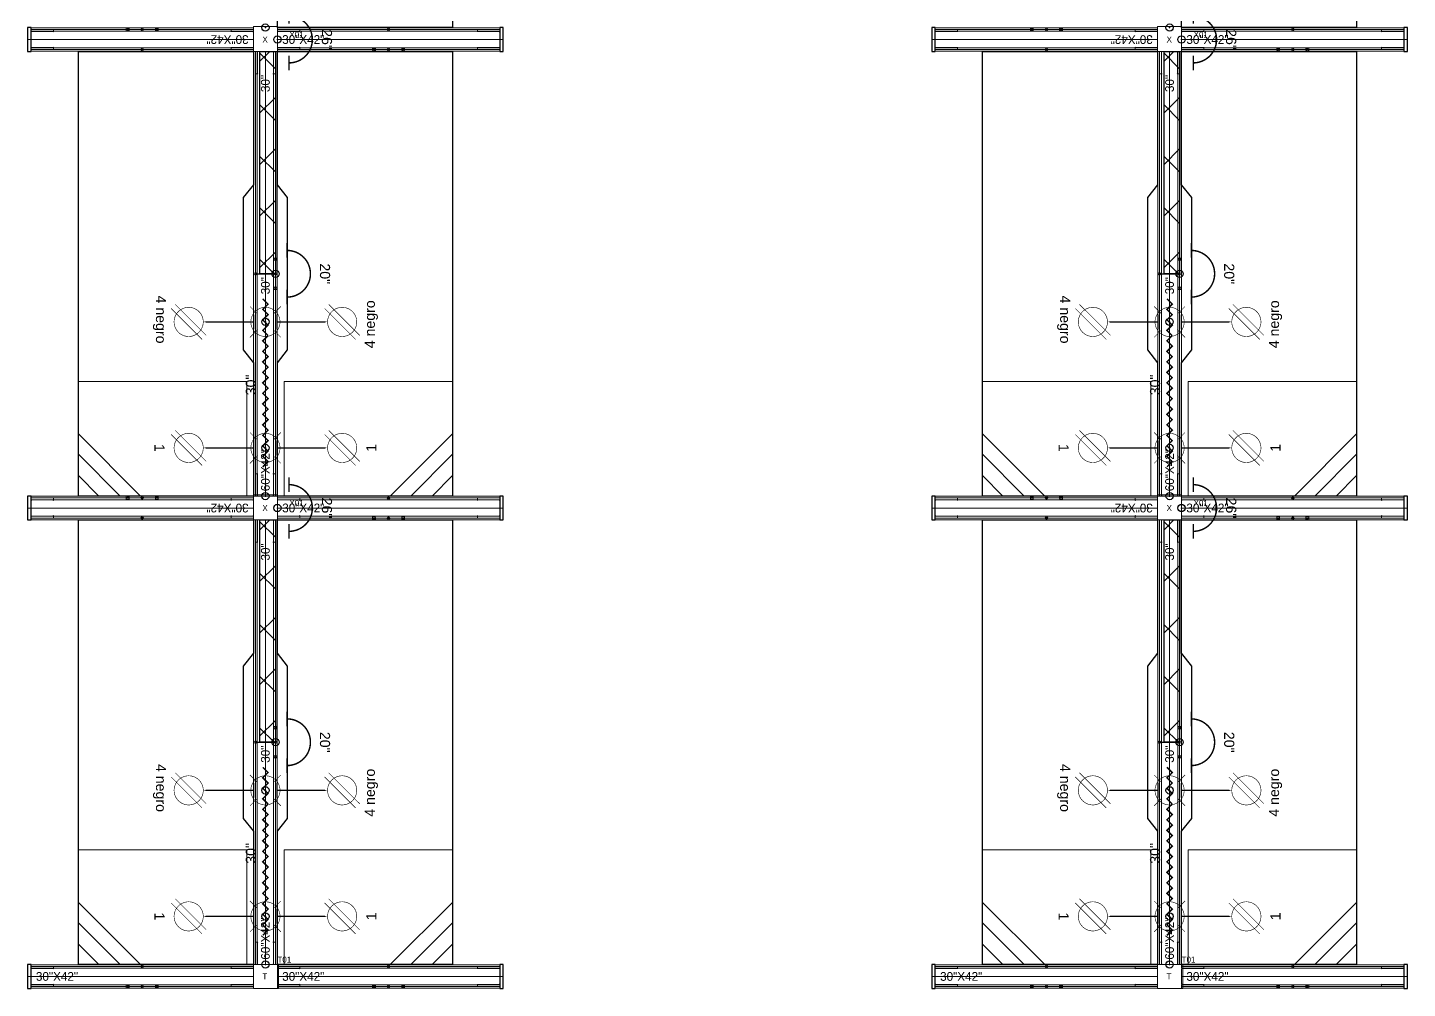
# Model space of a CAD drawing. Extents: x -170 to 1783, y -20 to 1205.
# Drawn here: x 1124.8 to 1311, y 985.9 to 1115.5 of the extents above; entities that cross this region are included whole.
import ezdxf
from ezdxf.enums import TextEntityAlignment as Align

# ---------------------------------------------------------------- set-up
doc = ezdxf.new("R2010")
doc.units = 0
doc.header["$LTSCALE"] = 96
doc.header["$MEASUREMENT"] = 0
for name, color, linetype in [('DD2D', 7, 'Continuous'), ('DD2D_Geometry', 7, 'Continuous'), ('ELECTRI', 7, 'Continuous'), ('ENFASIS NEW', 7, 'Continuous'), ('Id Unión', 7, 'Continuous'), ('S7000', 7, 'Continuous'), ('TEXT HARNESS', 7, 'Continuous')]:
    doc.layers.add(name, color=color, linetype=linetype)
doc.styles.add('ARIAL', font='arial.ttf')

# ---------------------------------------------------------------- blocks, each defined once
blk = doc.blocks.new('DD40102460AB')
at = {"color": 1}
for p, q in [((0.0035, -0.0035), (-0.0035, 0.0035)), ((0.0035, 0.0035), (-0.0035, -0.0035))]:
    blk.add_line(p, q, dxfattribs=at)
blk.add_lwpolyline([(-0.2612, -0.0417), (0.2612, -0.0417), (0.305, -0.0067), (0.762, -0.0067), (0.762, -0.6067), (-0.762, -0.6067), (-0.762, -0.0067), (-0.305, -0.0067)], close=True)
blk.add_point((0, 0), dxfattribs=at)
blk.add_point((0, 0))
blk = doc.blocks.new('829030')
at = {"color": 1, "const_width": 0.002}
for points in [[(0.1385, 0.0265), (0.112, 0.053)], [(0.1915, 0.0265), (0.218, 0.053)], [(0.5705, 0.0265), (0.544, 0.053)], [(0.6235, 0.0265), (0.65, 0.053)], [(0.1385, -0.0265), (0.112, -0.053)], [(0.1915, -0.0265), (0.218, -0.053)], [(0.5705, -0.0265), (0.544, -0.053)], [(0.6235, -0.0265), (0.65, -0.053)]]:
    blk.add_lwpolyline(points, dxfattribs=at)
for points in [[(0.165, -0.05, -1), (0.165, 0.05, -1)], [(0.597, -0.05, 1), (0.597, 0.05, 1)]]:
    blk.add_lwpolyline(points, format="xyb", close=True, dxfattribs=at)
at = {"color": 1}
for points in [[(0.1, 0.009, 0.005, 0.005, 0), (0.118, -0.009, 0.005, 0.005, 0), (0.136, 0.009, 0.005, 0.005, 0), (0.154, -0.009, 0.005, 0.005, 0), (0.172, 0.009, 0.005, 0.005, 0), (0.19, -0.009, 0.005, 0.005, 0), (0.208, 0.009, 0.005, 0.005, 0), (0.226, -0.009, 0.005, 0.005, 0), (0.244, 0.009, 0.005, 0.005, 0), (0.262, -0.009, 0.005, 0.005, 0), (0.28, 0.009, 0.005, 0.005, 0), (0.298, -0.009, 0.005, 0.005, 0), (0.316, 0.009, 0.005, 0.005, 0), (0.334, -0.009, 0.005, 0.005, 0), (0.352, 0.009, 0.005, 0.005, 0), (0.37, -0.009, 0.005, 0.005, 0), (0.388, 0.009, 0.005, 0.005, 0), (0.406, -0.009, 0.005, 0.005, 0), (0.424, 0.009, 0.005, 0.005, 0), (0.442, -0.009, 0.005, 0.005, 0), (0.46, 0.009, 0.005, 0.005, 0), (0.478, -0.009, 0.005, 0.005, 0), (0.496, 0.009, 0.005, 0.005, 0), (0.514, -0.009, 0.005, 0.005, 0), (0.532, 0.009, 0.005, 0.005, 0), (0.55, -0.009, 0, 0, 0)], [(0.676, 0.009, 0.005, 0.005, 0), (0.658, -0.009, 0.005, 0.005, 0), (0.64, 0.009, 0.005, 0.005, 0), (0.622, -0.009, 0.005, 0.005, 0), (0.604, 0.009, 0.005, 0.005, 0), (0.586, -0.009, 0.005, 0.005, 0), (0.568, 0.009, 0.005, 0.005, 0), (0.55, -0.009, 0, 0, 0)]]:
    blk.add_lwpolyline(points, format="xyseb", dxfattribs=at)
blk.add_circle((0, 0), 0.0125, dxfattribs=at)
blk.add_point((0, 0), dxfattribs=at)
at = {"layer": 'TEXT HARNESS', "color": 1, "style": 'ARIAL'}
blk.add_text('30"', height=0.03469, dxfattribs=at).set_placement((0.381, 0.05), align=Align.MIDDLE)
blk = doc.blocks.new('*X81')
at = {"color": 0}
for p, q in [((7.9686, 4.9361), (7.9351, 4.9696)), ((7.9413, 4.9361), (7.9943, 4.9891)), ((8.1454, 4.9361), (8.0924, 4.9891)), ((8.1181, 4.9361), (8.1711, 4.9891)), ((8.3222, 4.9361), (8.2692, 4.9891)), ((8.2948, 4.9361), (8.3478, 4.9891)), ((8.499, 4.9361), (8.446, 4.9891)), ((8.4716, 4.9361), (8.5246, 4.9891)), ((8.6757, 4.9361), (8.6227, 4.9891)), ((8.6484, 4.9361), (8.6971, 4.9848))]:
    blk.add_line(p, q, dxfattribs=at)
blk = doc.blocks.new('808630')
at = {"color": 5}
for p, q in [((-0.762, 0), (0, 0)), ((-0.762, -0.053), (-0.762, 0)), ((0, 0), (0, -0.053)), ((0, -0.053), (-0.762, -0.053))]:
    blk.add_line(p, q, dxfattribs=at)
blk.add_blockref('*X81', (-8.6971, -4.9891), dxfattribs=at)
blk = doc.blocks.new('817720')
at = {"color": 3, "const_width": 0.005}
blk.add_lwpolyline([(0.08, 0.04, 1), (-0.08, 0.04)], format="xyb", dxfattribs=at)
for points in [[(-0.055, 0.04), (-0.105, 0.04)], [(0.055, 0.04), (0.105, 0.04)]]:
    blk.add_lwpolyline(points, dxfattribs=at)
at = {"color": 3}
blk.add_circle((0, 0), 0.0125, dxfattribs=at)
blk.add_point((0, 0), dxfattribs=at)
at = {"layer": 'TEXT HARNESS', "color": 3, "style": 'ARIAL'}
blk.add_text('20"', height=0.03469, dxfattribs=at).set_placement((0, 0.17), align=Align.MIDDLE)
blk = doc.blocks.new('817726')
at = {"color": 3, "const_width": 0.005}
blk.add_lwpolyline([(0.08, 0.04, 1), (-0.08, 0.04)], format="xyb", dxfattribs=at)
for points in [[(-0.055, 0.04), (-0.105, 0.04)], [(0.055, 0.04), (0.105, 0.04)]]:
    blk.add_lwpolyline(points, dxfattribs=at)
at = {"color": 3}
blk.add_circle((0, 0), 0.0125, dxfattribs=at)
blk.add_point((0, 0), dxfattribs=at)
at = {"layer": 'TEXT HARNESS', "color": 3, "style": 'ARIAL'}
blk.add_text('26"', height=0.03469, dxfattribs=at).set_placement((0, 0.17), align=Align.MIDDLE)
blk = doc.blocks.new('S7012')
at = {"lineweight": 0}
for p, q in [((0.18, -0.577), (0.393, -0.364)), ((0.25, -0.577), (0.393, -0.434)), ((0.323, -0.577), (0.393, -0.507))]:
    blk.add_line(p, q, dxfattribs=at)
blk.add_lwpolyline([(0, 0), (0.393, 0), (0.393, -0.577), (0, -0.577)], close=True, dxfattribs=at)
blk = doc.blocks.new('8065E1C')
at = {"color": 1, "const_width": 0.005}
blk.add_lwpolyline([(0.025, -0.04), (-0.025, -0.04)], dxfattribs=at)
at = {"color": 1}
for points in [[(0, -0.04, 0.005, 0.005, 0), (0, -0.165, 0.025, 0, 0), (0, -0.2114, 0, 0, 0)], [(-0.0601, -0.309, 0.002, 0.002, 0), (0.046, -0.2029, 0.002, 0.002, 0)], [(-0.046, -0.3231, 0.002, 0.002, 0), (0.0601, -0.217, 0.002, 0.002, 0)]]:
    blk.add_lwpolyline(points, format="xyseb", dxfattribs=at)
at = {"color": 1, "const_width": 0.002}
blk.add_lwpolyline([(-0.05, -0.263, -1), (0.05, -0.263, -1)], format="xyb", close=True, dxfattribs=at)
at = {"color": 1}
blk.add_circle((0, 0), 0.0125, dxfattribs=at)
blk.add_point((0, 0), dxfattribs=at)
at = {"layer": 'TEXT HARNESS', "color": 1, "style": 'ARIAL'}
blk.add_text('1', height=0.0347, dxfattribs=at).set_placement((0, -0.363), align=Align.MIDDLE)
blk = doc.blocks.new('8065E4C')
at = {"color": 1, "const_width": 0.005}
blk.add_lwpolyline([(0.025, -0.04), (-0.025, -0.04)], dxfattribs=at)
at = {"color": 1}
for points in [[(0, -0.04, 0.005, 0.005, 0), (0, -0.165, 0.025, 0, 0), (0, -0.2114, 0, 0, 0)], [(-0.0601, -0.309, 0.002, 0.002, 0), (0.046, -0.2029, 0.002, 0.002, 0)], [(-0.046, -0.3231, 0.002, 0.002, 0), (0.0601, -0.217, 0.002, 0.002, 0)]]:
    blk.add_lwpolyline(points, format="xyseb", dxfattribs=at)
at = {"color": 1, "const_width": 0.002}
blk.add_lwpolyline([(-0.05, -0.263, -1), (0.05, -0.263, -1)], format="xyb", close=True, dxfattribs=at)
at = {"color": 1}
blk.add_circle((0, 0), 0.0125, dxfattribs=at)
blk.add_point((0, 0), dxfattribs=at)
at = {"layer": 'TEXT HARNESS', "color": 1, "style": 'ARIAL'}
blk.add_text('4 negro', height=0.03469, dxfattribs=at).set_placement((-0.0081, -0.363), align=Align.MIDDLE)
blk = doc.blocks.new('DD101030422D')
at = {"color": 1, "linetype": 'Continuous', "lineweight": 0}
for p, q in [((0, -0.0255), (0, 0.0255)), ((0.0017, 0.0275), (0.0218, 0.0275)), ((0.002, 0.0275), (0.0215, 0.0275)), ((0.0747, 0.0275), (0.0215, 0.0275)), ((0.0747, 0.0275), (0.075, 0.0275)), ((0.0765, 0.026), (0.0765, 0.0343)), ((0.6855, 0.0343), (0.0765, 0.0343)), ((0.6855, 0.0343), (0.6855, 0.026)), ((0.6873, 0.0275), (0.687, 0.0275)), ((0.6873, 0.0275), (0.7405, 0.0275)), ((0.7603, 0.0275), (0.7402, 0.0275)), ((0.76, 0.0275), (0.7405, 0.0275)), ((0.762, -0.0255), (0.762, 0.0255)), ((0.025, -0.0275), (0.002, -0.0275)), ((0.025, -0.0275), (0.0747, -0.0275)), ((0.0747, -0.0275), (0.075, -0.0275)), ((0.0765, -0.0343), (0.0765, -0.026)), ((0.6855, -0.0343), (0.0765, -0.0343)), ((0.6855, -0.026), (0.6855, -0.0343)), ((0.6873, -0.0275), (0.687, -0.0275)), ((0.737, -0.0275), (0.6873, -0.0275)), ((0.737, -0.0275), (0.76, -0.0275))]:
    blk.add_line(p, q, dxfattribs=at)
at = {"color": 1}
for p, q in [((0.3775, 0.0379), (0.3845, 0.0308)), ((0.3775, 0.0308), (0.3845, 0.0379)), ((0.3775, -0.0379), (0.3845, -0.0308)), ((0.3775, -0.0308), (0.3845, -0.0379))]:
    blk.add_line(p, q, dxfattribs=at)
for centre in [(0.331, -0.0343), (0.431, -0.0343)]:
    blk.add_circle(centre, 0.005, dxfattribs=at)
at = {"color": 1, "linetype": 'Continuous', "lineweight": 0}
for centre, radius, start, end in [((0.002, 0.0255), 0.00203, 90, 180), ((0.075, 0.026), 0.00151, 10.021, 90), ((0.075, 0.026), 0.00151, 0, 10.021), ((0.687, 0.026), 0.00151, 90, 169.979), ((0.687, 0.026), 0.00151, 169.979, 180), ((0.687, 0.026), 0.00151, 169.979, 180), ((0.76, 0.0255), 0.00203, 0, 90), ((0.002, -0.0255), 0.00203, 180, 270), ((0.075, -0.026), 0.00151, 270, 349.979), ((0.075, -0.026), 0.00151, 349.979, 0), ((0.687, -0.026), 0.00151, 180, 190.021), ((0.687, -0.026), 0.00151, 180, 190.021), ((0.687, -0.026), 0.00151, 190.021, 270), ((0.76, -0.0255), 0.00203, 270, 0)]:
    blk.add_arc(centre, radius, start, end, dxfattribs=at)
at = {"color": 1}
for p in [(0.381, 0.0343), (0.381, -0.0343)]:
    blk.add_point(p, dxfattribs=at)
at = {"linetype": 'Continuous', "lineweight": 0}
blk.add_text('30"X42"', height=0.03, dxfattribs=at).set_placement((0.0165, -0.0149))
blk = doc.blocks.new('SPACE_DD10103042')
at = {"linetype": 'Continuous', "lineweight": 0}
blk.add_blockref('DD101030422D', (0, 0), dxfattribs=at)
blk = doc.blocks.new('DD101060422D')
at = {"color": 1, "linetype": 'Continuous', "lineweight": 0}
for p, q in [((0, -0.0255), (0, 0.0255)), ((0.0017, 0.0275), (0.0218, 0.0275)), ((0.002, 0.0275), (0.0215, 0.0275)), ((0.0747, 0.0275), (0.0215, 0.0275)), ((0.0747, 0.0275), (0.075, 0.0275)), ((0.0765, 0.026), (0.0765, 0.0343)), ((1.4475, 0.0343), (0.0765, 0.0343)), ((1.4475, 0.0343), (1.4475, 0.026)), ((1.4493, 0.0275), (1.449, 0.0275)), ((1.4493, 0.0275), (1.5025, 0.0275)), ((1.5223, 0.0275), (1.5022, 0.0275)), ((1.522, 0.0275), (1.5025, 0.0275)), ((1.524, -0.0255), (1.524, 0.0255)), ((0.025, -0.0275), (0.002, -0.0275)), ((0.025, -0.0275), (0.0747, -0.0275)), ((0.0747, -0.0275), (0.075, -0.0275)), ((0.0765, -0.0343), (0.0765, -0.026)), ((1.4475, -0.0343), (0.0765, -0.0343)), ((1.4475, -0.026), (1.4475, -0.0343)), ((1.4493, -0.0275), (1.449, -0.0275)), ((1.499, -0.0275), (1.4493, -0.0275)), ((1.499, -0.0275), (1.522, -0.0275))]:
    blk.add_line(p, q, dxfattribs=at)
at = {"color": 1}
for p, q in [((0.7585, 0.0379), (0.7655, 0.0308)), ((0.7585, 0.0308), (0.7655, 0.0379)), ((0.762, 0.0343), (0.762, -0.0343)), ((0.7585, -0.0379), (0.7655, -0.0308)), ((0.7585, -0.0308), (0.7655, -0.0379))]:
    blk.add_line(p, q, dxfattribs=at)
for centre in [(0.712, -0.0343), (0.812, -0.0343)]:
    blk.add_circle(centre, 0.005, dxfattribs=at)
at = {"color": 1, "linetype": 'Continuous', "lineweight": 0}
for centre, radius, start, end in [((0.002, 0.0255), 0.00203, 90, 180), ((0.075, 0.026), 0.00151, 10.021, 90), ((0.075, 0.026), 0.00151, 0, 10.021), ((1.449, 0.026), 0.00151, 90, 169.979), ((1.449, 0.026), 0.00151, 169.979, 180), ((1.449, 0.026), 0.00151, 169.979, 180), ((1.522, 0.0255), 0.00203, 0, 90), ((0.002, -0.0255), 0.00203, 180, 270), ((0.075, -0.026), 0.00151, 270, 349.979), ((0.075, -0.026), 0.00151, 349.979, 0), ((1.449, -0.026), 0.00151, 180, 190.021), ((1.449, -0.026), 0.00151, 180, 190.021), ((1.449, -0.026), 0.00151, 190.021, 270), ((1.522, -0.0255), 0.00203, 270, 0)]:
    blk.add_arc(centre, radius, start, end, dxfattribs=at)
at = {"color": 1}
for p in [(0.762, 0.0343), (0.762, -0.0343)]:
    blk.add_point(p, dxfattribs=at)
at = {"linetype": 'Continuous', "lineweight": 0}
for s, p in [('60"X42"', (0.0165, -0.0149)), ('30"', (0.6916, -0.0149)), ('30"', (1.3849, -0.0149))]:
    blk.add_text(s, height=0.03, dxfattribs=at).set_placement(p)
blk = doc.blocks.new('SPACE_DD10106042')
at = {"linetype": 'Continuous', "lineweight": 0}
blk.add_blockref('DD101060422D', (0, 0), dxfattribs=at)
blk = doc.blocks.new('DD3021422D')
for p, q in [((0, 0.041), (0, -0.041)), ((0.012, 0.041), (0, 0.041)), ((0.012, -0.041), (0.012, 0.041)), ((0, -0.041), (0.012, -0.041))]:
    blk.add_line(p, q)
blk = doc.blocks.new('SPACE_DD302142')
at = {"linetype": 'Continuous', "lineweight": 0}
blk.add_blockref('DD3021422D', (0, 0), dxfattribs=at)

msp = doc.modelspace()

# ---------------------------------------------------------------- linework, layer by layer
at = {"layer": 'DD2D', "linetype": 'Continuous', "lineweight": 0}
for p, q in [((1155.28302, 1115.28208), (1125.28302, 1115.28208)), ((1158.51137, 1115.28208), (1188.51137, 1115.28208)), ((1277.28302, 1115.28208), (1247.28302, 1115.28208)), ((1280.51137, 1115.28208), (1310.51137, 1115.28208)), ((1125.28302, 1113.93169), (1124.81058, 1113.93169)), ((1155.28302, 1113.93169), (1125.28302, 1113.93169)), ((1158.51137, 1113.93169), (1188.51137, 1113.93169)), ((1188.51137, 1113.93169), (1188.98381, 1113.93169)), ((1247.28302, 1113.93169), (1246.81058, 1113.93169)), ((1277.28302, 1113.93169), (1247.28302, 1113.93169)), ((1280.51137, 1113.93169), (1310.51137, 1113.93169)), ((1310.51137, 1113.93169), (1310.98381, 1113.93169)), ((1155.28302, 1112.58129), (1125.28302, 1112.58129)), ((1155.5468, 1052.31752), (1155.5468, 1112.31752)), ((1156.8972, 1112.31752), (1156.8972, 1112.32145)), ((1156.8972, 1052.31752), (1156.8972, 1112.31752)), ((1158.24759, 1052.31752), (1158.24759, 1112.31752)), ((1158.51137, 1112.58129), (1188.51137, 1112.58129)), ((1277.28302, 1112.58129), (1247.28302, 1112.58129)), ((1277.5468, 1052.31752), (1277.5468, 1112.31752)), ((1278.8972, 1112.31752), (1278.8972, 1112.32145)), ((1278.8972, 1052.31752), (1278.8972, 1112.31752)), ((1280.24759, 1052.31752), (1280.24759, 1112.31752)), ((1280.51137, 1112.58129), (1310.51137, 1112.58129)), ((1155.28302, 1052.05374), (1125.28302, 1052.05374)), ((1158.51137, 1052.05374), (1188.51137, 1052.05374)), ((1277.28302, 1052.05374), (1247.28302, 1052.05374)), ((1280.51137, 1052.05374), (1310.51137, 1052.05374)), ((1125.28302, 1050.70334), (1124.81058, 1050.70334)), ((1155.28302, 1050.70334), (1125.28302, 1050.70334)), ((1158.51137, 1050.70334), (1188.51137, 1050.70334)), ((1188.51137, 1050.70334), (1188.98381, 1050.70334)), ((1247.28302, 1050.70334), (1246.81058, 1050.70334)), ((1277.28302, 1050.70334), (1247.28302, 1050.70334)), ((1280.51137, 1050.70334), (1310.51137, 1050.70334)), ((1310.51137, 1050.70334), (1310.98381, 1050.70334)), ((1155.28302, 1049.35295), (1125.28302, 1049.35295)), ((1155.5468, 989.08917), (1155.5468, 1049.08917)), ((1156.8972, 1049.08917), (1156.8972, 1049.09311)), ((1156.8972, 989.08917), (1156.8972, 1049.08917)), ((1158.24759, 989.08917), (1158.24759, 1049.08917)), ((1158.51137, 1049.35295), (1188.51137, 1049.35295)), ((1277.28302, 1049.35295), (1247.28302, 1049.35295)), ((1277.5468, 989.08917), (1277.5468, 1049.08917)), ((1278.8972, 1049.08917), (1278.8972, 1049.09311)), ((1278.8972, 989.08917), (1278.8972, 1049.08917)), ((1280.24759, 989.08917), (1280.24759, 1049.08917)), ((1280.51137, 1049.35295), (1310.51137, 1049.35295)), ((1125.28302, 988.82539), (1155.28302, 988.82539)), ((1158.51137, 988.82539), (1188.51137, 988.82539)), ((1247.28302, 988.82539), (1277.28302, 988.82539)), ((1280.51137, 988.82539), (1310.51137, 988.82539)), ((1125.28302, 987.475), (1124.81058, 987.475)), ((1125.28302, 987.475), (1155.28302, 987.475)), ((1155.28302, 987.475), (1155.28696, 987.475)), ((1158.51137, 987.475), (1188.51137, 987.475)), ((1188.51137, 987.475), (1188.98381, 987.475)), ((1247.28302, 987.475), (1246.81058, 987.475)), ((1247.28302, 987.475), (1277.28302, 987.475)), ((1277.28302, 987.475), (1277.28696, 987.475)), ((1280.51137, 987.475), (1310.51137, 987.475)), ((1310.51137, 987.475), (1310.98381, 987.475)), ((1125.28302, 986.1246), (1155.28302, 986.1246)), ((1158.51137, 986.1246), (1188.51137, 986.1246)), ((1247.28302, 986.1246), (1277.28302, 986.1246)), ((1280.51137, 986.1246), (1310.51137, 986.1246))]:
    msp.add_line(p, q, dxfattribs=at)
at = {"layer": 'DD2D_Geometry', "linetype": 'Continuous', "lineweight": 0}
for points in [[(1155.28302, 1115.5183), (1125.28302, 1115.5183), (1125.28302, 1115.04586), (1155.28302, 1115.04586)], [(1155.28302, 1115.5183), (1125.28302, 1115.5183), (1125.28302, 1115.04586), (1155.28302, 1115.04586)], [(1158.51137, 1112.31752), (1158.51137, 1115.70086), (1155.28302, 1115.70086), (1155.28302, 1112.31752)], [(1158.51137, 1115.04586), (1188.51137, 1115.04586), (1188.51137, 1115.5183), (1158.51137, 1115.5183)], [(1158.51137, 1115.04586), (1188.51137, 1115.04586), (1188.51137, 1115.5183), (1158.51137, 1115.5183)], [(1277.28302, 1115.5183), (1247.28302, 1115.5183), (1247.28302, 1115.04586), (1277.28302, 1115.04586)], [(1277.28302, 1115.5183), (1247.28302, 1115.5183), (1247.28302, 1115.04586), (1277.28302, 1115.04586)], [(1280.51137, 1112.31752), (1280.51137, 1115.70086), (1277.28302, 1115.70086), (1277.28302, 1112.31752)], [(1280.51137, 1115.04586), (1310.51137, 1115.04586), (1310.51137, 1115.5183), (1280.51137, 1115.5183)], [(1280.51137, 1115.04586), (1310.51137, 1115.04586), (1310.51137, 1115.5183), (1280.51137, 1115.5183)], [(1155.28302, 1112.81752), (1125.28302, 1112.81752), (1125.28302, 1112.34507), (1155.28302, 1112.34507)], [(1155.28302, 1112.81752), (1125.28302, 1112.81752), (1125.28302, 1112.34507), (1155.28302, 1112.34507)], [(1155.78302, 1052.31752), (1155.78302, 1112.31752), (1155.31058, 1112.31752), (1155.31058, 1052.31752)], [(1155.78302, 1052.31752), (1155.78302, 1112.31752), (1155.31058, 1112.31752), (1155.31058, 1052.31752)], [(1158.48381, 1052.31752), (1158.48381, 1112.31752), (1158.01137, 1112.31752), (1158.01137, 1052.31752)], [(1158.48381, 1052.31752), (1158.48381, 1112.31752), (1158.01137, 1112.31752), (1158.01137, 1052.31752)], [(1158.51137, 1112.34507), (1188.51137, 1112.34507), (1188.51137, 1112.81752), (1158.51137, 1112.81752)], [(1158.51137, 1112.34507), (1188.51137, 1112.34507), (1188.51137, 1112.81752), (1158.51137, 1112.81752)], [(1277.28302, 1112.81752), (1247.28302, 1112.81752), (1247.28302, 1112.34507), (1277.28302, 1112.34507)], [(1277.28302, 1112.81752), (1247.28302, 1112.81752), (1247.28302, 1112.34507), (1277.28302, 1112.34507)], [(1277.78302, 1052.31752), (1277.78302, 1112.31752), (1277.31058, 1112.31752), (1277.31058, 1052.31752)], [(1277.78302, 1052.31752), (1277.78302, 1112.31752), (1277.31058, 1112.31752), (1277.31058, 1052.31752)], [(1280.48381, 1052.31752), (1280.48381, 1112.31752), (1280.01137, 1112.31752), (1280.01137, 1052.31752)], [(1280.48381, 1052.31752), (1280.48381, 1112.31752), (1280.01137, 1112.31752), (1280.01137, 1052.31752)], [(1280.51137, 1112.34507), (1310.51137, 1112.34507), (1310.51137, 1112.81752), (1280.51137, 1112.81752)], [(1280.51137, 1112.34507), (1310.51137, 1112.34507), (1310.51137, 1112.81752), (1280.51137, 1112.81752)], [(1155.28302, 1052.28996), (1125.28302, 1052.28996), (1125.28302, 1051.81752), (1155.28302, 1051.81752)], [(1155.28302, 1052.28996), (1125.28302, 1052.28996), (1125.28302, 1051.81752), (1155.28302, 1051.81752)], [(1158.51137, 1049.08917), (1158.51137, 1052.47252), (1155.28302, 1052.47252), (1155.28302, 1049.08917)], [(1158.51137, 1051.81752), (1188.51137, 1051.81752), (1188.51137, 1052.28996), (1158.51137, 1052.28996)], [(1158.51137, 1051.81752), (1188.51137, 1051.81752), (1188.51137, 1052.28996), (1158.51137, 1052.28996)], [(1277.28302, 1052.28996), (1247.28302, 1052.28996), (1247.28302, 1051.81752), (1277.28302, 1051.81752)], [(1277.28302, 1052.28996), (1247.28302, 1052.28996), (1247.28302, 1051.81752), (1277.28302, 1051.81752)], [(1280.51137, 1049.08917), (1280.51137, 1052.47252), (1277.28302, 1052.47252), (1277.28302, 1049.08917)], [(1280.51137, 1051.81752), (1310.51137, 1051.81752), (1310.51137, 1052.28996), (1280.51137, 1052.28996)], [(1280.51137, 1051.81752), (1310.51137, 1051.81752), (1310.51137, 1052.28996), (1280.51137, 1052.28996)], [(1155.28302, 1049.58917), (1125.28302, 1049.58917), (1125.28302, 1049.11673), (1155.28302, 1049.11673)], [(1155.28302, 1049.58917), (1125.28302, 1049.58917), (1125.28302, 1049.11673), (1155.28302, 1049.11673)], [(1155.78302, 989.08917), (1155.78302, 1049.08917), (1155.31058, 1049.08917), (1155.31058, 989.08917)], [(1155.78302, 989.08917), (1155.78302, 1049.08917), (1155.31058, 1049.08917), (1155.31058, 989.08917)], [(1158.48381, 989.08917), (1158.48381, 1049.08917), (1158.01137, 1049.08917), (1158.01137, 989.08917)], [(1158.48381, 989.08917), (1158.48381, 1049.08917), (1158.01137, 1049.08917), (1158.01137, 989.08917)], [(1158.51137, 1049.11673), (1188.51137, 1049.11673), (1188.51137, 1049.58917), (1158.51137, 1049.58917)], [(1158.51137, 1049.11673), (1188.51137, 1049.11673), (1188.51137, 1049.58917), (1158.51137, 1049.58917)], [(1277.28302, 1049.58917), (1247.28302, 1049.58917), (1247.28302, 1049.11673), (1277.28302, 1049.11673)], [(1277.28302, 1049.58917), (1247.28302, 1049.58917), (1247.28302, 1049.11673), (1277.28302, 1049.11673)], [(1277.78302, 989.08917), (1277.78302, 1049.08917), (1277.31058, 1049.08917), (1277.31058, 989.08917)], [(1277.78302, 989.08917), (1277.78302, 1049.08917), (1277.31058, 1049.08917), (1277.31058, 989.08917)], [(1280.48381, 989.08917), (1280.48381, 1049.08917), (1280.01137, 1049.08917), (1280.01137, 989.08917)], [(1280.48381, 989.08917), (1280.48381, 1049.08917), (1280.01137, 1049.08917), (1280.01137, 989.08917)], [(1280.51137, 1049.11673), (1310.51137, 1049.11673), (1310.51137, 1049.58917), (1280.51137, 1049.58917)], [(1280.51137, 1049.11673), (1310.51137, 1049.11673), (1310.51137, 1049.58917), (1280.51137, 1049.58917)], [(1125.28302, 988.58917), (1155.28302, 988.58917), (1155.28302, 989.06161), (1125.28302, 989.06161)], [(1125.28302, 988.58917), (1155.28302, 988.58917), (1155.28302, 989.06161), (1125.28302, 989.06161)], [(1155.28302, 985.86082), (1158.66637, 985.86082), (1158.66637, 989.08917), (1155.28302, 989.08917)], [(1158.51137, 988.58917), (1188.51137, 988.58917), (1188.51137, 989.06161), (1158.51137, 989.06161)], [(1158.51137, 988.58917), (1188.51137, 988.58917), (1188.51137, 989.06161), (1158.51137, 989.06161)], [(1247.28302, 988.58917), (1277.28302, 988.58917), (1277.28302, 989.06161), (1247.28302, 989.06161)], [(1247.28302, 988.58917), (1277.28302, 988.58917), (1277.28302, 989.06161), (1247.28302, 989.06161)], [(1277.28302, 985.86082), (1280.66637, 985.86082), (1280.66637, 989.08917), (1277.28302, 989.08917)], [(1280.51137, 988.58917), (1310.51137, 988.58917), (1310.51137, 989.06161), (1280.51137, 989.06161)], [(1280.51137, 988.58917), (1310.51137, 988.58917), (1310.51137, 989.06161), (1280.51137, 989.06161)], [(1125.28302, 985.88838), (1155.28302, 985.88838), (1155.28302, 986.36082), (1125.28302, 986.36082)], [(1125.28302, 985.88838), (1155.28302, 985.88838), (1155.28302, 986.36082), (1125.28302, 986.36082)], [(1158.51137, 985.88838), (1188.51137, 985.88838), (1188.51137, 986.36082), (1158.51137, 986.36082)], [(1158.51137, 985.88838), (1188.51137, 985.88838), (1188.51137, 986.36082), (1158.51137, 986.36082)], [(1247.28302, 985.88838), (1277.28302, 985.88838), (1277.28302, 986.36082), (1247.28302, 986.36082)], [(1247.28302, 985.88838), (1277.28302, 985.88838), (1277.28302, 986.36082), (1247.28302, 986.36082)], [(1280.51137, 985.88838), (1310.51137, 985.88838), (1310.51137, 986.36082), (1280.51137, 986.36082)], [(1280.51137, 985.88838), (1310.51137, 985.88838), (1310.51137, 986.36082), (1280.51137, 986.36082)]]:
    msp.add_lwpolyline(points, close=True, dxfattribs=at)

# ---------------------------------------------------------------- block references
at = {"layer": 'DD2D_Geometry', "linetype": 'Continuous', "lineweight": 0, "xscale": 39.3700787401575, "yscale": 39.3700787401575, "zscale": 39.3700787401575}
for name, p, rotation in [('SPACE_DD302142', (1125.28302, 1113.93169), 180), ('SPACE_DD302142', (1125.28302, 1113.93169), 180), ('SPACE_DD10103042', (1155.28302, 1113.93169), 180), ('SPACE_DD302142', (1247.28302, 1113.93169), 180), ('SPACE_DD302142', (1247.28302, 1113.93169), 180), ('SPACE_DD10103042', (1277.28302, 1113.93169), 180), ('SPACE_DD10106042', (1156.8972, 1052.31752), 90), ('SPACE_DD10106042', (1278.8972, 1052.31752), 90), ('SPACE_DD302142', (1125.28302, 1050.70334), 180), ('SPACE_DD302142', (1125.28302, 1050.70334), 180), ('SPACE_DD10103042', (1155.28302, 1050.70334), 180), ('SPACE_DD302142', (1247.28302, 1050.70334), 180), ('SPACE_DD302142', (1247.28302, 1050.70334), 180), ('SPACE_DD10103042', (1277.28302, 1050.70334), 180), ('SPACE_DD10106042', (1156.8972, 989.08917), 90), ('SPACE_DD10106042', (1278.8972, 989.08917), 90), ('SPACE_DD302142', (1125.28302, 987.475), 180), ('SPACE_DD302142', (1125.28302, 987.475), 180), ('SPACE_DD302142', (1247.28302, 987.475), 180), ('SPACE_DD302142', (1247.28302, 987.475), 180)]:
    msp.add_blockref(name, p, dxfattribs=dict(at, rotation=rotation))
for name, p in [('SPACE_DD10103042', (1158.51137, 1113.93169)), ('SPACE_DD302142', (1188.51137, 1113.93169)), ('SPACE_DD302142', (1188.51137, 1113.93169)), ('SPACE_DD10103042', (1280.51137, 1113.93169)), ('SPACE_DD302142', (1310.51137, 1113.93169)), ('SPACE_DD302142', (1310.51137, 1113.93169)), ('SPACE_DD10103042', (1158.51137, 1050.70334)), ('SPACE_DD302142', (1188.51137, 1050.70334)), ('SPACE_DD302142', (1188.51137, 1050.70334)), ('SPACE_DD10103042', (1280.51137, 1050.70334)), ('SPACE_DD302142', (1310.51137, 1050.70334)), ('SPACE_DD302142', (1310.51137, 1050.70334)), ('SPACE_DD10103042', (1125.28302, 987.475)), ('SPACE_DD10103042', (1158.51137, 987.475)), ('SPACE_DD302142', (1188.51137, 987.475)), ('SPACE_DD302142', (1188.51137, 987.475)), ('SPACE_DD10103042', (1247.28302, 987.475)), ('SPACE_DD10103042', (1280.51137, 987.475)), ('SPACE_DD302142', (1310.51137, 987.475)), ('SPACE_DD302142', (1310.51137, 987.475))]:
    msp.add_blockref(name, p, dxfattribs=at)
at = {"layer": 'ELECTRI', "lineweight": 0, "xscale": 39.37007874015748, "yscale": 39.37007874015748, "zscale": 39.37007874015748}
for name, p, rotation in [('829030', (1156.8972, 1115.54586), 90), ('829030', (1278.8972, 1115.54586), 90), ('817726', (1158.51137, 1113.93169), 270), ('817726', (1280.51137, 1113.93169), 270), ('808630', (1158.24916, 1082.31752), 270), ('808630', (1280.24916, 1082.31752), 270), ('817720', (1158.24916, 1082.31752), 270), ('817720', (1280.24916, 1082.31752), 270), ('8065E4C', (1156.89916, 1075.82145), 270), ('829030', (1156.89916, 1052.31752), 90), ('8065E4C', (1156.89916, 1075.82145), 90), ('8065E4C', (1278.89916, 1075.82145), 270), ('829030', (1278.89916, 1052.31752), 90), ('8065E4C', (1278.89916, 1075.82145), 90), ('8065E1C', (1156.89916, 1058.81358), 270), ('8065E1C', (1156.89916, 1058.81358), 90), ('8065E1C', (1278.89916, 1058.81358), 270), ('8065E1C', (1278.89916, 1058.81358), 90), ('817726', (1158.51137, 1050.70334), 270), ('817726', (1280.51137, 1050.70334), 270), ('808630', (1158.24916, 1019.08917), 270), ('808630', (1280.24916, 1019.08917), 270), ('817720', (1158.24916, 1019.08917), 270), ('817720', (1280.24916, 1019.08917), 270), ('8065E4C', (1156.89916, 1012.59311), 270), ('829030', (1156.89916, 989.08917), 90), ('8065E4C', (1156.89916, 1012.59311), 90), ('8065E4C', (1278.89916, 1012.59311), 270), ('829030', (1278.89916, 989.08917), 90), ('8065E4C', (1278.89916, 1012.59311), 90), ('8065E1C', (1156.89916, 995.58523), 270), ('8065E1C', (1156.89916, 995.58523), 90), ('8065E1C', (1278.89916, 995.58523), 270), ('8065E1C', (1278.89916, 995.58523), 90)]:
    msp.add_blockref(name, p, dxfattribs=dict(at, rotation=rotation))
at = {"layer": 'ENFASIS NEW', "linetype": 'Continuous', "lineweight": 0, "xscale": 39.37007874015748, "yscale": 39.37007874015748, "zscale": 39.37007874015748}
for p, rotation in [((1158.24916, 1145.54586), 90), ((1280.24916, 1145.54586), 90), ((1155.54523, 1082.31752), 270), ((1158.24916, 1082.31752), 90), ((1277.54523, 1082.31752), 270), ((1280.24916, 1082.31752), 90), ((1155.54523, 1019.08917), 270), ((1158.24916, 1019.08917), 90), ((1277.54523, 1019.08917), 270), ((1280.24916, 1019.08917), 90)]:
    msp.add_blockref('DD40102460AB', p, dxfattribs=dict(at, rotation=rotation))
at = {"layer": 'S7000', "linetype": 'Continuous', "lineweight": 0, "yscale": 39.37007874015748, "zscale": 39.37007874015748}
for p, xscale, rotation in [((1154.37594, 1067.78996), 39.37007874015748, 270), ((1159.41846, 1067.78996), -39.37007874015748, 90), ((1276.37594, 1067.78996), 39.37007874015748, 270), ((1281.41846, 1067.78996), -39.37007874015748, 90), ((1154.37594, 1004.56161), 39.37007874015748, 270), ((1159.41846, 1004.56161), -39.37007874015748, 90), ((1276.37594, 1004.56161), 39.37007874015748, 270), ((1281.41846, 1004.56161), -39.37007874015748, 90)]:
    msp.add_blockref('S7012', p, dxfattribs=dict(at, xscale=xscale, rotation=rotation))

# ---------------------------------------------------------------- texts
at = {"layer": 'DD2D_Geometry', "linetype": 'Continuous', "lineweight": 0}
for s, p in [('X', (1156.49365, 1113.52814)), ('X', (1278.49365, 1113.52814)), ('X', (1156.49365, 1050.2998)), ('X', (1278.49365, 1050.2998)), ('T', (1156.49365, 987.07145)), ('T', (1278.49365, 987.07145))]:
    msp.add_text(s, height=0.80709, dxfattribs=at).set_placement(p)
at = {"layer": 'Id Unión', "linetype": 'Continuous', "lineweight": 0}
for s, p in [('X01', (1160.13627, 1114.18956)), ('X01', (1282.13627, 1114.18956)), ('X01', (1160.13627, 1050.96122)), ('X01', (1282.13627, 1050.96122)), ('T01', (1158.52406, 989.34507)), ('T01', (1280.52406, 989.34507))]:
    msp.add_text(s, height=0.807087, dxfattribs=at).set_placement(p)

doc.saveas('drawing.dxf')
